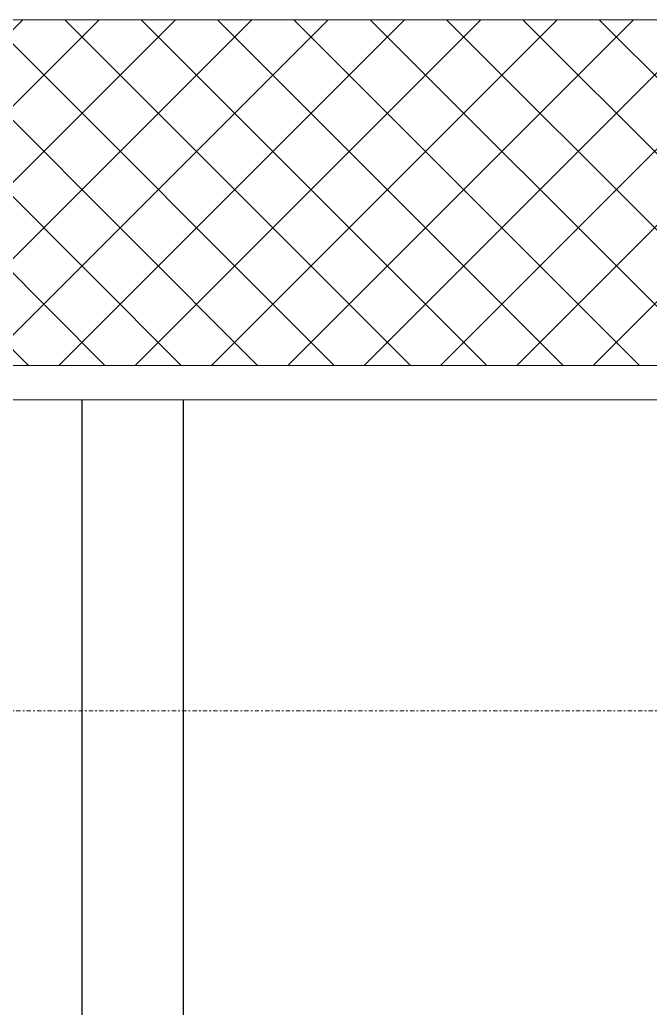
# Model space of a CAD drawing. Extents: x -1439 to 23780, y -1362 to 4476.
# Drawn here: x 14858.9 to 14895.4, y 2767.8 to 2825 of the extents above; entities that cross this region are included whole.
import ezdxf

# ---------------------------------------------------------------- set-up
doc = ezdxf.new("R2010")
doc.units = 0
doc.header["$MEASUREMENT"] = 0
doc.linetypes.add('Audi$0$DASHDOT2', pattern=[0.5, 0.25, -0.125, 0, -0.125])
doc.layers.get('0').update_dxf_attribs({"color": 9, "lineweight": 9})
for name, color, linetype, lineweight in [('Audi$0$00', 8, 'Continuous', 9), ('Audi$0$09W', 8, 'Continuous', 9), ('Audi$0$14', 8, 'Continuous', 9), ('Audi$0$24', 8, 'Audi$0$DASHDOT2', 9), ('Audi$0$35', 8, 'Continuous', 9), ('E-KABLO', 7, 'Continuous', 30)]:
    doc.layers.add(name, color=color, linetype=linetype, lineweight=lineweight)

# ---------------------------------------------------------------- blocks, each defined once
blk = doc.blocks.new('Audi$0$P-AKS_AUDI')
at = {"layer": 'Audi$0$24'}
blk.add_lwpolyline([(-3840, 0), (360, 0)], dxfattribs=at)
blk = doc.blocks.new('Audi$0$p-2. kat planı')
at = {"layer": 'Audi$0$09W'}
h = blk.add_hatch(dxfattribs=at)
h.set_pattern_fill('ANSI37', color=256, scale=25, style=0)
h.paths.add_polyline_path([(14800, 2825), (14925, 2825), (14925, 2805), (14800, 2805)])
at = {"layer": 'Audi$0$00'}
blk.add_lwpolyline([(14800, 2825), (14925, 2825), (14925, 2805), (14800, 2805)], close=True, dxfattribs=at)
at = {"layer": 'Audi$0$14'}
blk.add_lwpolyline([(14798, 2820.225), (14798, 2803), (14927, 2803), (14927, 2820.225)], dxfattribs=at)
at = {"layer": 'Audi$0$24'}
blk.add_blockref('Audi$0$P-AKS_AUDI', (16612.5, 2785), dxfattribs=at)

msp = doc.modelspace()

# ---------------------------------------------------------------- linework, layer by layer
at = {"layer": 'Audi$0$35'}
msp.add_lwpolyline([(14487.5, 2447), (14487.5, 2743), (14554.5, 2743), (14554.5, 2803), (15170.5, 2803), (15170.5, 2743), (15254.5, 2743), (15254.5, 2803), (15870.5, 2803), (15870.5, 2743), (15935.5, 2743), (15935.5, 2447), (15870.5, 2447), (15870.5, 2363), (15254.5, 2363), (15254.5, 2447), (15170.5, 2447), (15170.5, 2363), (14554.5, 2363), (14554.5, 2447)], close=True, dxfattribs=at)
at = {"layer": 'E-KABLO', "color": 8}
for p, q in [((14862.5, 2803), (14862.5, 2367.288)), ((14868.389, 2364.737), (14868.389, 2803))]:
    msp.add_line(p, q, dxfattribs=at)

# ---------------------------------------------------------------- block references
msp.add_blockref('Audi$0$p-2. kat planı', (0, 0))

doc.saveas('drawing.dxf')
